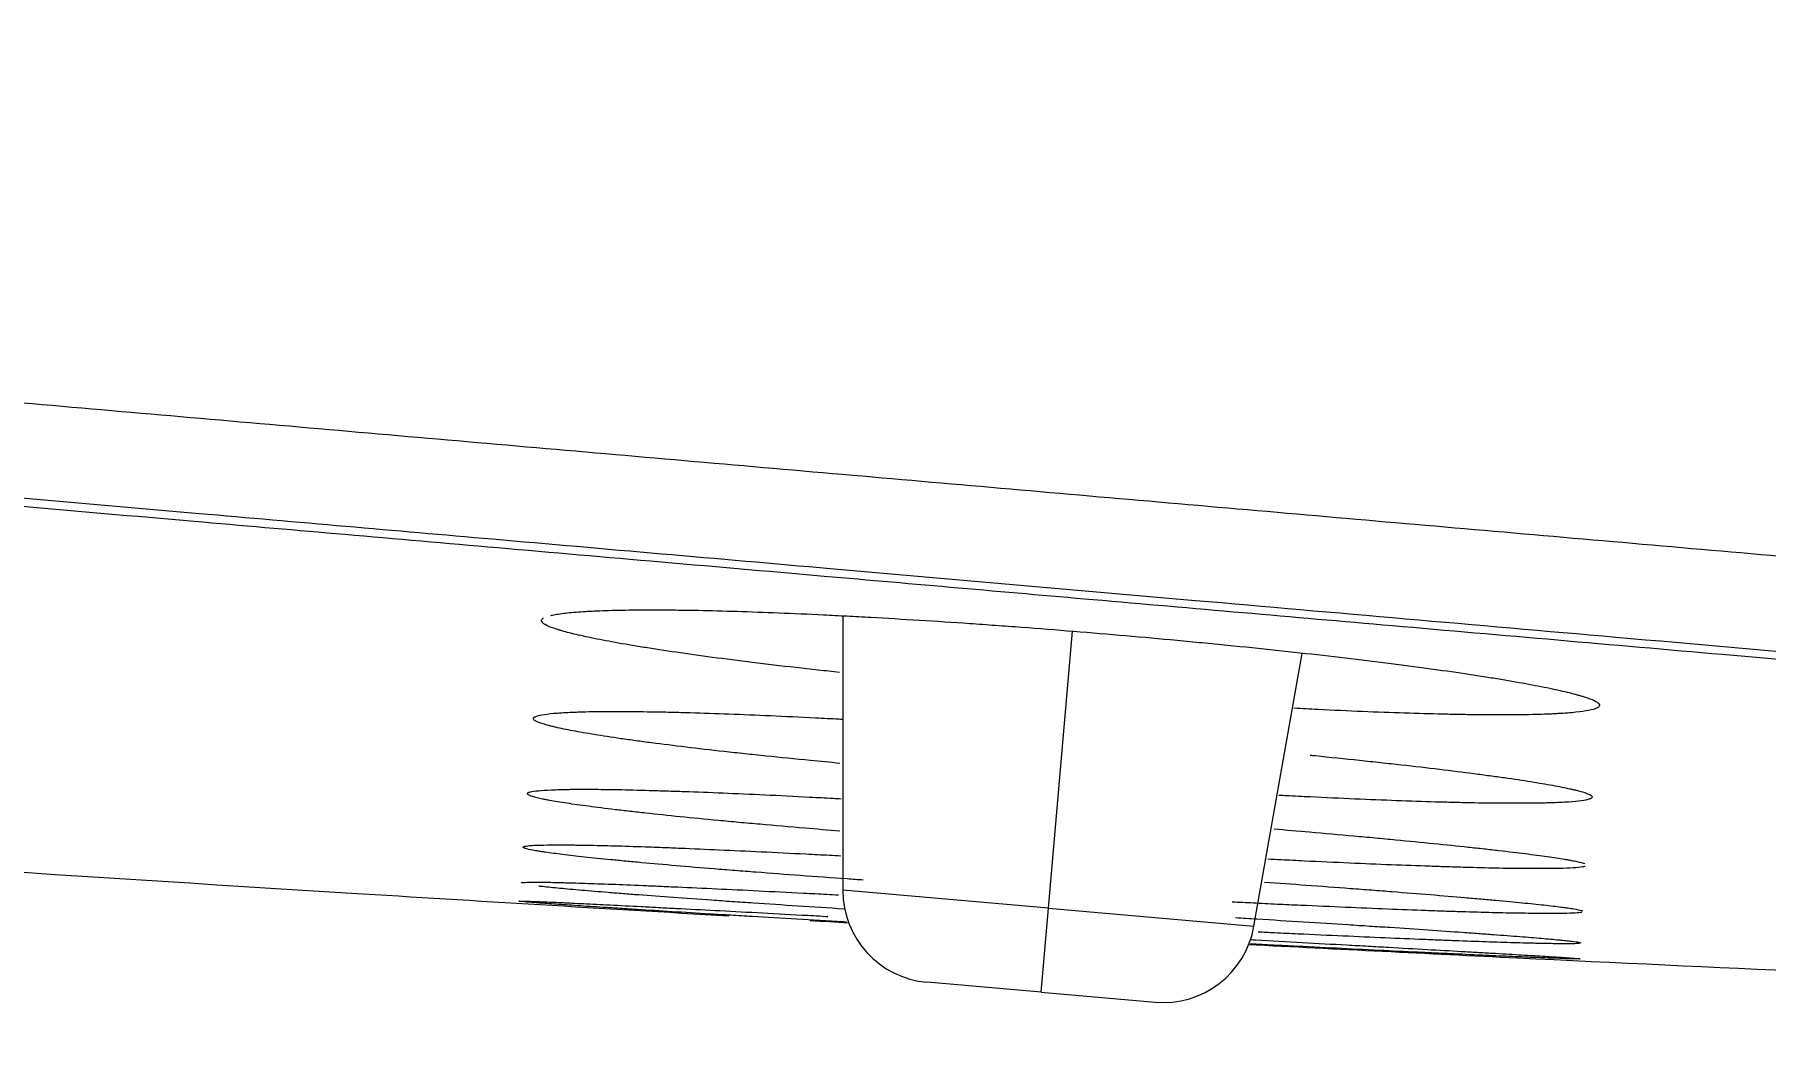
# Model space of a CAD drawing. Header units: millimetres. Extents: x 2433 to 4809, y -10272 to -6912.
# Drawn here: x 3989.28 to 4008.04, y -8023 to -8012.04 of the extents above; entities that cross this region are included whole.
import ezdxf

# ---------------------------------------------------------------- set-up
doc = ezdxf.new("R2010")
doc.units = ezdxf.units.MM
doc.layers.add('DIM', color=3, linetype='Continuous', lineweight=13)
doc.styles.add('ARIAL', font='arial.ttf')
doc.dimstyles.get("Standard").update_dxf_attribs({"dimtxt": 15, "dimasz": 15, "dimexe": 0.18, "dimexo": 0.0625, "dimgap": 4, "dimtad": 0, "dimtih": 1, "dimtoh": 1, "dimdec": 1, "dimdsep": 46, "dimtxsty": 'ARIAL', "dimcen": 0, "dimclrd": 3, "dimclre": 3, "dimclrt": 3, "dimadec": 0, "dimazin": 0, "dimtfac": 1, "dimtdec": 1, "dimtofl": 0, "dimtmove": 0, "dimatfit": 3, "dimfxl": 1, "dimtolj": 1, "dimtzin": 0, "dimarcsym": 0})

# ---------------------------------------------------------------- blocks, each defined once
blk = doc.blocks.new('*D50')
at = {"layer": 'Defpoints', "color": 0, "transparency": 16777216}
for p in [(3876.167, -8006.18), (4065.408, -8022.77), (4059.068, -8095.094)]:
    blk.add_point(p, dxfattribs=at)
at = {"layer": 'DIM', "color": 3, "lineweight": -2, "transparency": 16777216}
for p, q in [((3876.162, -8006.242), (3869.811, -8078.683)), ((4065.403, -8022.832), (4059.052, -8095.273)), ((3887.758, -8080.076), (3940.44, -8084.694)), ((4041.136, -8093.522), (3988.454, -8088.903))]:
    blk.add_line(p, q, dxfattribs=at)
at = {"layer": 'DIM', "color": 3, "transparency": 16777216}
for points in [[(3888.02, -8077.087), (3887.496, -8083.064), (3869.827, -8078.504)], [(4041.398, -8090.533), (4040.874, -8096.511), (4059.068, -8095.094)]]:
    blk.add_solid(points, dxfattribs=at)
at = {"layer": 'DIM', "color": 3, "transparency": 16777216, "insert": (3964.447, -8086.799), "char_height": 18, "attachment_point": 5, "style": 'ARIAL'}
blk.add_mtext('\\A1;190', dxfattribs=at)

msp = doc.modelspace()

# ---------------------------------------------------------------- linework, layer by layer
at = {"linetype": 'Continuous', "lineweight": 18, "extrusion": (-1, -2.22045e-16, 0)}
for p, q in [((3998.041, -8018.343), (3998.041, -8021.318)), ((4002.497, -8021.708), (4003.018, -8018.75)), ((4000.19, -8022.422), (3998.954, -8022.314)), ((4000.19, -8022.422), (4001.425, -8022.53))]:
    msp.add_line(p, q, dxfattribs=at)
at = {"linetype": 'Continuous', "lineweight": 13, "extrusion": (-1, -2.22045e-16, 0)}
for p, q in [((4000.269, -8021.513), (4000.532, -8018.508)), ((4000.269, -8021.513), (3998.041, -8021.318)), ((4000.19, -8022.422), (4000.269, -8021.513)), ((4000.269, -8021.513), (4002.497, -8021.708))]:
    msp.add_line(p, q, dxfattribs=at)
at = {"linetype": 'Continuous', "lineweight": 18}
for centre, start, end in [((3999.041, -8021.318), 180, 265), ((4001.512, -8021.534), 265, 350)]:
    msp.add_arc(centre, 1, start, end, dxfattribs=at)
at = {"linetype": 'Continuous', "lineweight": 13}
for points, knots in [([(3970.619, -8014.413), (3970.738, -8014.424), (3970.979, -8014.445), (3971.342, -8014.477), (3971.711, -8014.509), (3972.086, -8014.542), (3972.466, -8014.575), (3972.853, -8014.609), (3973.244, -8014.643), (3973.642, -8014.678), (3974.045, -8014.713), (3974.453, -8014.749), (3974.867, -8014.785), (3975.287, -8014.822), (3975.713, -8014.859), (3976.144, -8014.896), (3976.581, -8014.935), (3977.023, -8014.973), (3977.471, -8015.012), (3977.925, -8015.052), (3978.384, -8015.092), (3978.849, -8015.133), (3979.32, -8015.174), (3979.796, -8015.215), (3980.278, -8015.258), (3980.765, -8015.3), (3981.258, -8015.343), (3981.757, -8015.387), (3982.262, -8015.431), (3982.772, -8015.475), (3983.287, -8015.52), (3983.808, -8015.566), (3985.3, -8015.696), (3987.761, -8015.911), (3991.188, -8016.21), (3994.614, -8016.509), (3998.039, -8016.808), (4001.463, -8017.107), (4004.887, -8017.406), (4008.309, -8017.704), (4011.394, -8017.974), (4014.065, -8018.207), (4016.244, -8018.398), (4018.191, -8018.568), (4019.906, -8018.717), (4021.388, -8018.847), (4022.638, -8018.956), (4023.656, -8019.045), (4024.442, -8019.113), (4024.997, -8019.161), (4025.289, -8019.187), (4025.397, -8019.196)], [0, 0, 0, 0, 0.006523, 0.01315, 0.019879, 0.02671, 0.033645, 0.040682, 0.047822, 0.055065, 0.06241, 0.069859, 0.07741, 0.085063, 0.09282, 0.100679, 0.108641, 0.116706, 0.124874, 0.133144, 0.141518, 0.149993, 0.158572, 0.167254, 0.176038, 0.184925, 0.193915, 0.203007, 0.212202, 0.221501, 0.230901, 0.240405, 0.250011, 0.312506, 0.375001, 0.437497, 0.499992, 0.562492, 0.624993, 0.687494, 0.749995, 0.794089, 0.833939, 0.869547, 0.900912, 0.928034, 0.950913, 0.96955, 0.983943, 0.994093, 1, 1, 1, 1]), ([(4025.219, -8020.217), (4025.095, -8020.207), (4024.836, -8020.184), (4024.428, -8020.149), (4023.984, -8020.11), (4023.596, -8020.076), (4023.166, -8020.039), (4022.598, -8019.989), (4022.002, -8019.937), (4021.478, -8019.891), (4021.126, -8019.86), (4020.744, -8019.827), (4020.333, -8019.791), (4019.892, -8019.753), (4019.421, -8019.712), (4018.92, -8019.668), (4018.094, -8019.596), (4016.966, -8019.497), (4015.559, -8019.374), (4014.194, -8019.255), (4012.87, -8019.139), (4010.284, -8018.914), (4006.619, -8018.594), (4002.063, -8018.196), (3998.005, -8017.841), (3994.406, -8017.527), (3991.472, -8017.271), (3989.16, -8017.069), (3987.365, -8016.912), (3985.738, -8016.77), (3984.099, -8016.627), (3982.472, -8016.485), (3981.005, -8016.357), (3979.849, -8016.256), (3978.952, -8016.177), (3978.137, -8016.106), (3977.317, -8016.035), (3976.502, -8015.963), (3975.719, -8015.895), (3975.049, -8015.837), (3974.479, -8015.787), (3974.042, -8015.749), (3973.722, -8015.721), (3973.497, -8015.701), (3973.284, -8015.682), (3973.082, -8015.665), (3972.892, -8015.648), (3972.714, -8015.633), (3972.546, -8015.618), (3972.39, -8015.604), (3972.225, -8015.59), (3972.052, -8015.575), (3971.871, -8015.559), (3971.702, -8015.544), (3971.546, -8015.531), (3971.401, -8015.518), (3971.285, -8015.508), (3971.194, -8015.5), (3971.127, -8015.494), (3971.061, -8015.488), (3970.998, -8015.483), (3970.937, -8015.477), (3970.877, -8015.472), (3970.819, -8015.467), (3970.761, -8015.462), (3970.704, -8015.457), (3970.646, -8015.452), (3970.588, -8015.447), (3970.549, -8015.443), (3970.53, -8015.442)], [0, 0, 0, 0, 0.006794, 0.014268, 0.022422, 0.031253, 0.035619, 0.046038, 0.062505, 0.06841, 0.07486, 0.081856, 0.089397, 0.097483, 0.106114, 0.115288, 0.125006, 0.151534, 0.177298, 0.202298, 0.226534, 0.250005, 0.344343, 0.427677, 0.500008, 0.566907, 0.624995, 0.66083, 0.693609, 0.723327, 0.749989, 0.783397, 0.812488, 0.830346, 0.846717, 0.861597, 0.87499, 0.891652, 0.906241, 0.917903, 0.92832, 0.937493, 0.941797, 0.945897, 0.949788, 0.95347, 0.95694, 0.9602, 0.963253, 0.9661, 0.968746, 0.972286, 0.975596, 0.978674, 0.981527, 0.984165, 0.986605, 0.987887, 0.989119, 0.990308, 0.991457, 0.992574, 0.993662, 0.994729, 0.995782, 0.996827, 0.997873, 0.998928, 1, 1, 1, 1])]:
    msp.add_open_spline(points, degree=3, knots=knots, dxfattribs=at)
at = {"linetype": 'Continuous', "lineweight": 18}
for points, knots in [([(3970.524, -8015.531), (3970.564, -8015.535), (3970.644, -8015.542), (3970.764, -8015.552), (3970.884, -8015.563), (3971.005, -8015.573), (3971.127, -8015.584), (3971.251, -8015.595), (3971.389, -8015.607), (3971.54, -8015.62), (3971.705, -8015.635), (3971.876, -8015.649), (3972.052, -8015.665), (3972.252, -8015.682), (3972.481, -8015.702), (3972.741, -8015.725), (3973.016, -8015.749), (3973.309, -8015.774), (3973.618, -8015.801), (3973.957, -8015.831), (3974.33, -8015.863), (3974.742, -8015.899), (3975.184, -8015.938), (3975.665, -8015.98), (3976.187, -8016.025), (3976.757, -8016.075), (3977.398, -8016.131), (3978.122, -8016.194), (3978.938, -8016.265), (3979.829, -8016.342), (3980.705, -8016.419), (3981.559, -8016.493), (3982.385, -8016.565), (3983.267, -8016.642), (3984.362, -8016.737), (3985.705, -8016.854), (3987.332, -8016.996), (3989.12, -8017.152), (3990.875, -8017.305), (3992.585, -8017.453), (3994.233, -8017.597), (3995.998, -8017.751), (3998.184, -8017.941), (4000.864, -8018.175), (4004.107, -8018.457), (4007.683, -8018.769), (4010.711, -8019.033), (4013.105, -8019.241), (4014.776, -8019.387), (4016.51, -8019.538), (4017.908, -8019.659), (4018.952, -8019.75), (4019.624, -8019.809), (4020.304, -8019.868), (4020.994, -8019.928), (4021.561, -8019.978), (4021.994, -8020.016), (4022.284, -8020.041), (4022.55, -8020.064), (4022.793, -8020.085), (4023.013, -8020.104), (4023.209, -8020.121), (4023.539, -8020.15), (4023.992, -8020.189), (4024.559, -8020.238), (4024.919, -8020.269), (4025.091, -8020.283)], [0, 0, 0, 0, 0.00221, 0.004402, 0.006592, 0.008794, 0.011025, 0.013298, 0.015627, 0.018575, 0.021595, 0.024706, 0.027921, 0.031253, 0.035725, 0.040471, 0.045511, 0.050859, 0.056523, 0.062507, 0.069473, 0.076999, 0.085094, 0.09376, 0.103369, 0.113786, 0.125013, 0.138581, 0.153518, 0.169833, 0.187519, 0.201609, 0.216722, 0.232862, 0.250026, 0.276845, 0.306617, 0.339349, 0.375033, 0.403062, 0.433238, 0.465565, 0.500041, 0.553395, 0.612841, 0.678386, 0.750021, 0.779495, 0.81015, 0.841985, 0.875001, 0.887162, 0.899493, 0.911992, 0.92466, 0.937497, 0.943244, 0.948565, 0.953457, 0.957922, 0.961959, 0.965568, 0.968747, 0.980133, 0.990552, 1, 1, 1, 1]), ([(3998.007, -8018.956), (3997.929, -8018.948), (3997.852, -8018.939), (3997.611, -8018.913), (3997.451, -8018.895), (3997.256, -8018.872), (3997.217, -8018.867), (3997.14, -8018.858), (3997.102, -8018.853), (3996.988, -8018.839), (3996.914, -8018.83), (3996.697, -8018.802), (3996.56, -8018.784), (3996.298, -8018.747), (3996.174, -8018.729), (3995.997, -8018.702), (3995.94, -8018.693), (3995.858, -8018.68), (3995.83, -8018.676), (3995.777, -8018.667), (3995.75, -8018.662), (3995.621, -8018.64), (3995.526, -8018.623), (3995.353, -8018.59), (3995.274, -8018.573), (3995.134, -8018.542), (3995.071, -8018.526), (3995.004, -8018.507), (3994.991, -8018.503), (3994.966, -8018.496), (3994.954, -8018.492), (3994.921, -8018.481), (3994.9, -8018.474), (3994.847, -8018.454), (3994.82, -8018.44), (3994.785, -8018.415), (3994.776, -8018.403), (3994.778, -8018.387), (3994.781, -8018.381), (3994.789, -8018.373), (3994.792, -8018.371), (3994.796, -8018.368), (3994.797, -8018.368), (3994.797, -8018.367)], [0, 0, 0, 0, 0.037978, 0.037978, 0.11965, 0.11965, 0.140069, 0.140069, 0.160487, 0.160487, 0.201323, 0.201323, 0.282996, 0.282996, 0.364668, 0.364668, 0.405505, 0.405505, 0.425923, 0.425923, 0.446341, 0.446341, 0.528014, 0.528014, 0.609686, 0.609686, 0.691359, 0.691359, 0.711777, 0.711777, 0.732195, 0.732195, 0.773032, 0.773032, 0.854704, 0.854704, 0.936377, 0.936377, 0.977213, 0.977213, 0.997631, 0.997631, 1, 1, 1, 1]), ([(3994.879, -8018.338), (3994.884, -8018.337), (3994.891, -8018.336), (3994.935, -8018.326), (3994.982, -8018.319), (3995.093, -8018.306), (3995.157, -8018.301), (3995.248, -8018.295), (3995.267, -8018.294), (3995.306, -8018.292), (3995.365, -8018.289), (3995.429, -8018.286), (3995.562, -8018.282), (3995.658, -8018.28), (3995.866, -8018.277), (3995.977, -8018.277), (3996.156, -8018.278), (3996.217, -8018.279), (3996.313, -8018.28), (3996.345, -8018.281), (3996.41, -8018.282), (3996.444, -8018.282), (3996.611, -8018.286), (3996.75, -8018.289), (3997.041, -8018.298), (3997.191, -8018.304), (3997.504, -8018.316), (3997.665, -8018.323), (3997.874, -8018.333), (3997.916, -8018.335), (3998.001, -8018.34), (3998.128, -8018.346), (3998.257, -8018.353), (3998.517, -8018.368), (3998.87, -8018.388), (3999.233, -8018.412), (3999.51, -8018.431), (3999.603, -8018.438), (3999.79, -8018.451), (3999.884, -8018.458), (4000.166, -8018.479), (4000.355, -8018.494), (4000.544, -8018.509)], [0, 0, 0, 0, 0.011788, 0.011788, 0.082375, 0.082375, 0.152961, 0.152961, 0.170608, 0.170608, 0.188254, 0.223548, 0.223548, 0.294134, 0.294134, 0.364721, 0.364721, 0.400014, 0.400014, 0.417661, 0.417661, 0.435307, 0.435307, 0.505894, 0.505894, 0.576481, 0.576481, 0.647067, 0.647067, 0.664714, 0.664714, 0.68236, 0.717654, 0.717654, 0.78824, 0.858827, 0.858827, 0.89412, 0.89412, 0.929413, 0.929413, 1, 1, 1, 1]), ([(4000.544, -8018.509), (4000.734, -8018.525), (4000.922, -8018.541), (4001.294, -8018.573), (4001.479, -8018.59), (4001.755, -8018.616), (4001.846, -8018.624), (4001.983, -8018.638), (4002.028, -8018.642), (4002.119, -8018.651), (4002.164, -8018.656), (4002.39, -8018.678), (4002.566, -8018.696), (4002.911, -8018.733), (4003.248, -8018.77), (4003.568, -8018.808), (4003.763, -8018.832), (4003.802, -8018.837), (4003.879, -8018.846), (4003.917, -8018.851), (4004.031, -8018.865), (4004.104, -8018.875), (4004.321, -8018.903), (4004.459, -8018.922), (4004.72, -8018.959), (4004.844, -8018.978), (4005.02, -8019.005), (4005.077, -8019.014), (4005.16, -8019.028), (4005.187, -8019.032), (4005.241, -8019.041), (4005.267, -8019.046), (4005.397, -8019.068), (4005.491, -8019.086), (4005.664, -8019.119), (4005.743, -8019.136), (4005.884, -8019.168), (4005.946, -8019.183), (4006.013, -8019.202), (4006.026, -8019.205), (4006.051, -8019.213), (4006.087, -8019.224), (4006.117, -8019.234), (4006.171, -8019.255), (4006.225, -8019.28), (4006.242, -8019.303), (4006.241, -8019.319), (4006.238, -8019.324), (4006.23, -8019.332), (4006.227, -8019.334), (4006.22, -8019.339), (4006.215, -8019.341), (4006.191, -8019.353), (4006.161, -8019.361), (4006.086, -8019.376), (4006.039, -8019.382), (4005.928, -8019.394), (4005.864, -8019.399), (4005.773, -8019.404), (4005.754, -8019.405), (4005.716, -8019.407), (4005.656, -8019.409), (4005.592, -8019.411), (4005.459, -8019.415), (4005.363, -8019.416), (4005.155, -8019.417), (4005.044, -8019.417), (4004.865, -8019.415), (4004.803, -8019.414), (4004.708, -8019.412), (4004.676, -8019.412), (4004.61, -8019.41), (4004.577, -8019.41), (4004.41, -8019.406), (4004.27, -8019.402), (4003.98, -8019.392), (4003.829, -8019.387), (4003.517, -8019.374), (4003.355, -8019.366), (4003.146, -8019.356), (4003.103, -8019.354), (4003.019, -8019.35), (4002.975, -8019.347), (4002.931, -8019.345), (4002.929, -8019.345)], [0, 0, 0, 0, 0.036352, 0.036352, 0.072703, 0.072703, 0.090879, 0.090879, 0.099967, 0.099967, 0.109055, 0.109055, 0.145407, 0.145407, 0.181759, 0.21811, 0.21811, 0.227198, 0.227198, 0.236286, 0.236286, 0.254462, 0.254462, 0.290814, 0.290814, 0.327166, 0.327166, 0.345342, 0.345342, 0.354429, 0.354429, 0.363517, 0.363517, 0.399869, 0.399869, 0.436221, 0.436221, 0.472573, 0.472573, 0.481661, 0.481661, 0.490748, 0.508924, 0.508924, 0.545276, 0.581628, 0.581628, 0.599804, 0.599804, 0.608892, 0.608892, 0.61798, 0.61798, 0.654331, 0.654331, 0.690683, 0.690683, 0.727035, 0.727035, 0.736123, 0.736123, 0.745211, 0.763387, 0.763387, 0.799738, 0.799738, 0.83609, 0.83609, 0.854266, 0.854266, 0.863354, 0.863354, 0.872442, 0.872442, 0.908793, 0.908793, 0.945145, 0.945145, 0.981497, 0.981497, 0.990585, 0.990585, 0.999673, 1, 1, 1, 1]), ([(3998.009, -8019.942), (3997.902, -8019.931), (3997.796, -8019.921), (3997.527, -8019.895), (3997.366, -8019.879), (3997.171, -8019.858), (3997.132, -8019.854), (3997.055, -8019.846), (3997.017, -8019.842), (3996.903, -8019.83), (3996.829, -8019.822), (3996.612, -8019.798), (3996.474, -8019.782), (3996.212, -8019.75), (3996.088, -8019.735), (3995.911, -8019.712), (3995.854, -8019.704), (3995.771, -8019.693), (3995.744, -8019.689), (3995.69, -8019.681), (3995.664, -8019.678), (3995.534, -8019.659), (3995.439, -8019.644), (3995.266, -8019.616), (3995.187, -8019.602), (3995.046, -8019.576), (3994.984, -8019.563), (3994.916, -8019.547), (3994.903, -8019.544), (3994.878, -8019.538), (3994.866, -8019.535), (3994.833, -8019.526), (3994.812, -8019.52), (3994.758, -8019.503), (3994.732, -8019.493), (3994.696, -8019.473), (3994.688, -8019.463), (3994.689, -8019.45), (3994.692, -8019.446), (3994.7, -8019.44), (3994.704, -8019.438), (3994.711, -8019.434), (3994.716, -8019.432), (3994.741, -8019.423), (3994.77, -8019.417), (3994.846, -8019.405), (3994.893, -8019.4), (3995.004, -8019.392), (3995.068, -8019.388), (3995.16, -8019.385), (3995.179, -8019.384), (3995.217, -8019.383), (3995.277, -8019.381), (3995.34, -8019.38), (3995.474, -8019.378), (3995.57, -8019.378), (3995.778, -8019.379), (3995.889, -8019.381), (3996.068, -8019.384), (3996.13, -8019.385), (3996.225, -8019.387), (3996.257, -8019.388), (3996.323, -8019.39), (3996.356, -8019.391), (3996.523, -8019.396), (3996.663, -8019.4), (3996.953, -8019.411), (3997.104, -8019.417), (3997.417, -8019.431), (3997.578, -8019.439), (3997.787, -8019.45), (3997.829, -8019.452), (3997.914, -8019.456), (3997.969, -8019.459), (3998.023, -8019.462), (3998.035, -8019.463)], [0, 0, 0, 0, 0.027385, 0.027385, 0.070477, 0.070477, 0.081251, 0.081251, 0.092024, 0.092024, 0.11357, 0.11357, 0.156662, 0.156662, 0.199754, 0.199754, 0.221301, 0.221301, 0.232074, 0.232074, 0.242847, 0.242847, 0.285939, 0.285939, 0.329031, 0.329031, 0.372124, 0.372124, 0.382897, 0.382897, 0.39367, 0.39367, 0.415216, 0.415216, 0.458308, 0.458308, 0.501401, 0.501401, 0.522947, 0.522947, 0.53372, 0.53372, 0.544493, 0.544493, 0.587585, 0.587585, 0.630677, 0.630677, 0.67377, 0.67377, 0.684543, 0.684543, 0.695316, 0.716862, 0.716862, 0.759954, 0.759954, 0.803047, 0.803047, 0.824593, 0.824593, 0.835366, 0.835366, 0.846139, 0.846139, 0.889231, 0.889231, 0.932324, 0.932324, 0.975416, 0.975416, 0.986189, 0.986189, 0.996962, 1, 1, 1, 1]), ([(4003.106, -8019.853), (4003.123, -8019.855), (4003.141, -8019.856), (4003.323, -8019.875), (4003.483, -8019.891), (4003.678, -8019.912), (4003.717, -8019.916), (4003.794, -8019.924), (4003.832, -8019.928), (4003.946, -8019.941), (4004.02, -8019.949), (4004.237, -8019.973), (4004.374, -8019.989), (4004.637, -8020.021), (4004.761, -8020.036), (4004.937, -8020.059), (4004.994, -8020.067), (4005.077, -8020.078), (4005.105, -8020.082), (4005.158, -8020.089), (4005.185, -8020.093), (4005.314, -8020.111), (4005.409, -8020.126), (4005.583, -8020.153), (4005.661, -8020.167), (4005.803, -8020.192), (4005.865, -8020.205), (4005.933, -8020.22), (4005.946, -8020.223), (4005.971, -8020.228), (4006.006, -8020.237), (4006.037, -8020.245), (4006.091, -8020.262), (4006.118, -8020.272), (4006.154, -8020.29), (4006.162, -8020.299), (4006.161, -8020.311), (4006.158, -8020.315), (4006.151, -8020.321), (4006.147, -8020.323), (4006.14, -8020.326), (4006.135, -8020.328), (4006.111, -8020.337), (4006.081, -8020.342), (4006.005, -8020.353), (4005.959, -8020.357), (4005.848, -8020.365), (4005.784, -8020.368), (4005.692, -8020.371), (4005.673, -8020.371), (4005.635, -8020.372), (4005.575, -8020.373), (4005.511, -8020.374), (4005.378, -8020.375), (4005.282, -8020.375), (4005.074, -8020.374), (4004.962, -8020.372), (4004.783, -8020.369), (4004.722, -8020.367), (4004.626, -8020.365), (4004.594, -8020.364), (4004.528, -8020.362), (4004.495, -8020.362), (4004.328, -8020.357), (4004.188, -8020.352), (4003.897, -8020.341), (4003.747, -8020.335), (4003.434, -8020.322), (4003.272, -8020.314), (4003.063, -8020.304), (4003.021, -8020.302), (4002.936, -8020.298), (4002.866, -8020.294), (4002.795, -8020.29), (4002.767, -8020.289)], [0, 0, 0, 0, 0.004633, 0.004633, 0.048552, 0.048552, 0.059531, 0.059531, 0.070511, 0.070511, 0.09247, 0.09247, 0.136389, 0.136389, 0.180307, 0.180307, 0.202266, 0.202266, 0.213246, 0.213246, 0.224225, 0.224225, 0.268144, 0.268144, 0.312062, 0.312062, 0.355981, 0.355981, 0.36696, 0.36696, 0.37794, 0.399899, 0.399899, 0.443817, 0.443817, 0.487736, 0.487736, 0.509695, 0.509695, 0.520675, 0.520675, 0.531654, 0.531654, 0.575573, 0.575573, 0.619491, 0.619491, 0.663409, 0.663409, 0.674389, 0.674389, 0.685369, 0.707328, 0.707328, 0.751246, 0.751246, 0.795165, 0.795165, 0.817124, 0.817124, 0.828103, 0.828103, 0.839083, 0.839083, 0.883001, 0.883001, 0.92692, 0.92692, 0.970838, 0.970838, 0.981818, 0.981818, 0.992797, 1, 1, 1, 1]), ([(3998.011, -8020.676), (3997.881, -8020.666), (3997.754, -8020.655), (3997.464, -8020.631), (3997.303, -8020.617), (3997.108, -8020.599), (3997.069, -8020.596), (3996.992, -8020.589), (3996.954, -8020.586), (3996.84, -8020.575), (3996.766, -8020.568), (3996.549, -8020.548), (3996.411, -8020.534), (3996.148, -8020.508), (3996.024, -8020.495), (3995.848, -8020.475), (3995.79, -8020.469), (3995.707, -8020.459), (3995.68, -8020.456), (3995.626, -8020.45), (3995.6, -8020.447), (3995.47, -8020.431), (3995.375, -8020.419), (3995.201, -8020.396), (3995.122, -8020.385), (3994.981, -8020.363), (3994.919, -8020.353), (3994.851, -8020.341), (3994.838, -8020.338), (3994.813, -8020.333), (3994.801, -8020.331), (3994.767, -8020.324), (3994.747, -8020.319), (3994.693, -8020.306), (3994.666, -8020.298), (3994.631, -8020.282), (3994.622, -8020.275), (3994.624, -8020.266), (3994.627, -8020.262), (3994.635, -8020.258), (3994.638, -8020.257), (3994.646, -8020.254), (3994.65, -8020.253), (3994.675, -8020.246), (3994.705, -8020.242), (3994.781, -8020.234), (3994.828, -8020.231), (3994.939, -8020.226), (3995.003, -8020.225), (3995.095, -8020.223), (3995.114, -8020.223), (3995.152, -8020.223), (3995.212, -8020.223), (3995.276, -8020.223), (3995.409, -8020.223), (3995.505, -8020.224), (3995.713, -8020.228), (3995.825, -8020.231), (3996.004, -8020.236), (3996.066, -8020.238), (3996.161, -8020.241), (3996.194, -8020.242), (3996.259, -8020.244), (3996.292, -8020.245), (3996.46, -8020.251), (3996.599, -8020.256), (3996.89, -8020.269), (3997.041, -8020.275), (3997.353, -8020.29), (3997.515, -8020.298), (3997.724, -8020.309), (3997.767, -8020.311), (3997.851, -8020.316), (3997.922, -8020.32), (3997.994, -8020.324), (3998.023, -8020.325)], [0, 0, 0, 0, 0.032502, 0.032502, 0.075183, 0.075183, 0.085853, 0.085853, 0.096524, 0.096524, 0.117864, 0.117864, 0.160545, 0.160545, 0.203227, 0.203227, 0.224567, 0.224567, 0.235238, 0.235238, 0.245908, 0.245908, 0.288589, 0.288589, 0.33127, 0.33127, 0.373952, 0.373952, 0.384622, 0.384622, 0.395292, 0.395292, 0.416633, 0.416633, 0.459314, 0.459314, 0.501995, 0.501995, 0.523336, 0.523336, 0.534006, 0.534006, 0.544677, 0.544677, 0.587358, 0.587358, 0.630039, 0.630039, 0.67272, 0.67272, 0.683391, 0.683391, 0.694061, 0.715402, 0.715402, 0.758083, 0.758083, 0.800764, 0.800764, 0.822105, 0.822105, 0.832775, 0.832775, 0.843445, 0.843445, 0.886126, 0.886126, 0.928808, 0.928808, 0.971489, 0.971489, 0.982159, 0.982159, 0.99283, 1, 1, 1, 1]), ([(3982.119, -8020.617), (3982.539, -8020.651), (3986.07, -8020.926), (3990.966, -8021.244), (3995.443, -8021.514), (3996.806, -8021.594)], [0, 0, 0, 0, 0.085903, 0.721754, 1, 1, 1, 1]), ([(3998.264, -8021.207), (3998.205, -8021.203), (3998.147, -8021.199), (3997.917, -8021.183), (3997.749, -8021.171), (3997.42, -8021.146), (3997.259, -8021.134), (3997.063, -8021.119), (3997.025, -8021.116), (3996.947, -8021.11), (3996.909, -8021.107), (3996.795, -8021.098), (3996.721, -8021.092), (3996.504, -8021.075), (3996.366, -8021.063), (3996.103, -8021.04), (3995.979, -8021.029), (3995.802, -8021.013), (3995.745, -8021.008), (3995.662, -8021), (3995.635, -8020.997), (3995.581, -8020.992), (3995.555, -8020.989), (3995.425, -8020.977), (3995.33, -8020.967), (3995.156, -8020.948), (3995.077, -8020.939), (3994.936, -8020.921), (3994.873, -8020.913), (3994.806, -8020.903), (3994.793, -8020.902), (3994.768, -8020.898), (3994.756, -8020.896), (3994.722, -8020.89), (3994.702, -8020.887), (3994.648, -8020.877), (3994.621, -8020.871), (3994.586, -8020.859), (3994.577, -8020.854), (3994.579, -8020.847), (3994.582, -8020.845), (3994.59, -8020.842), (3994.593, -8020.841), (3994.601, -8020.84), (3994.605, -8020.839), (3994.631, -8020.835), (3994.66, -8020.832), (3994.737, -8020.828), (3994.784, -8020.827), (3994.895, -8020.825), (3994.96, -8020.825), (3995.051, -8020.825), (3995.07, -8020.826), (3995.109, -8020.826), (3995.169, -8020.827), (3995.232, -8020.828), (3995.366, -8020.83), (3995.463, -8020.832), (3995.671, -8020.838), (3995.783, -8020.842), (3995.962, -8020.848), (3996.024, -8020.85), (3996.119, -8020.854), (3996.152, -8020.855), (3996.218, -8020.858), (3996.251, -8020.859), (3996.418, -8020.866), (3996.558, -8020.872), (3996.849, -8020.885), (3997, -8020.892), (3997.313, -8020.907), (3997.475, -8020.915), (3997.684, -8020.925), (3997.727, -8020.928), (3997.811, -8020.932), (3997.895, -8020.936), (3997.979, -8020.941), (3998.021, -8020.943)], [0, 0, 0, 0, 0.013832, 0.013832, 0.055369, 0.055369, 0.096905, 0.096905, 0.10729, 0.10729, 0.117674, 0.117674, 0.138442, 0.138442, 0.179979, 0.179979, 0.221516, 0.221516, 0.242285, 0.242285, 0.252669, 0.252669, 0.263053, 0.263053, 0.30459, 0.30459, 0.346127, 0.346127, 0.387664, 0.387664, 0.398048, 0.398048, 0.408432, 0.408432, 0.4292, 0.4292, 0.470737, 0.470737, 0.512274, 0.512274, 0.533043, 0.533043, 0.543427, 0.543427, 0.553811, 0.553811, 0.595348, 0.595348, 0.636885, 0.636885, 0.678422, 0.678422, 0.688806, 0.688806, 0.69919, 0.719958, 0.719958, 0.761495, 0.761495, 0.803032, 0.803032, 0.823801, 0.823801, 0.834185, 0.834185, 0.844569, 0.844569, 0.886106, 0.886106, 0.927643, 0.927643, 0.96918, 0.96918, 0.979564, 0.979564, 0.989948, 1, 1, 1, 1]), ([(4002.714, -8020.652), (4002.844, -8020.663), (4002.972, -8020.674), (4003.262, -8020.699), (4003.422, -8020.713), (4003.618, -8020.731), (4003.656, -8020.735), (4003.734, -8020.742), (4003.772, -8020.745), (4003.885, -8020.756), (4003.96, -8020.763), (4004.176, -8020.783), (4004.314, -8020.797), (4004.577, -8020.823), (4004.701, -8020.836), (4004.878, -8020.855), (4004.935, -8020.861), (4005.018, -8020.87), (4005.045, -8020.873), (4005.099, -8020.88), (4005.126, -8020.883), (4005.255, -8020.898), (4005.35, -8020.909), (4005.524, -8020.931), (4005.603, -8020.942), (4005.744, -8020.962), (4005.807, -8020.971), (4005.875, -8020.983), (4005.888, -8020.985), (4005.913, -8020.989), (4005.948, -8020.996), (4005.979, -8021.002), (4006.033, -8021.014), (4006.06, -8021.022), (4006.08, -8021.029), (4006.081, -8021.03), (4006.082, -8021.03)], [0, 0, 0, 0, 0.070421, 0.070421, 0.162655, 0.162655, 0.185713, 0.185713, 0.208772, 0.208772, 0.254889, 0.254889, 0.347123, 0.347123, 0.439357, 0.439357, 0.485474, 0.485474, 0.508532, 0.508532, 0.531591, 0.531591, 0.623825, 0.623825, 0.716059, 0.716059, 0.808293, 0.808293, 0.831351, 0.831351, 0.85441, 0.900527, 0.900527, 0.992761, 0.992761, 1, 1, 1, 1]), ([(4006.087, -8021.058), (4006.087, -8021.058), (4006.087, -8021.058), (4006.083, -8021.06), (4006.078, -8021.061), (4006.053, -8021.066), (4006.024, -8021.07), (4005.948, -8021.076), (4005.902, -8021.078), (4005.791, -8021.082), (4005.726, -8021.083), (4005.635, -8021.083), (4005.616, -8021.083), (4005.577, -8021.083), (4005.518, -8021.083), (4005.454, -8021.083), (4005.321, -8021.082), (4005.128, -8021.079), (4004.905, -8021.073), (4004.725, -8021.068), (4004.663, -8021.066), (4004.568, -8021.063), (4004.535, -8021.062), (4004.47, -8021.06), (4004.437, -8021.059), (4004.269, -8021.053), (4004.129, -8021.048), (4003.838, -8021.037), (4003.687, -8021.03), (4003.374, -8021.016), (4003.212, -8021.009), (4003.003, -8020.999), (4002.961, -8020.997), (4002.876, -8020.992), (4002.786, -8020.988), (4002.695, -8020.983), (4002.647, -8020.981)], [0, 0, 0, 0, 0.001086, 0.001086, 0.023728, 0.023728, 0.114295, 0.114295, 0.204863, 0.204863, 0.29543, 0.29543, 0.318072, 0.318072, 0.340714, 0.385998, 0.385998, 0.476565, 0.567133, 0.567133, 0.612416, 0.612416, 0.635058, 0.635058, 0.6577, 0.6577, 0.748268, 0.748268, 0.838835, 0.838835, 0.929403, 0.929403, 0.952044, 0.952044, 0.974686, 1, 1, 1, 1]), ([(3994.555, -8021.236), (3994.556, -8021.236), (3994.556, -8021.236), (3994.56, -8021.235), (3994.563, -8021.234), (3994.571, -8021.234), (3994.575, -8021.233), (3994.601, -8021.231), (3994.63, -8021.23), (3994.707, -8021.229), (3994.754, -8021.23), (3994.865, -8021.231), (3994.93, -8021.232), (3995.022, -8021.235), (3995.041, -8021.235), (3995.079, -8021.236), (3995.139, -8021.238), (3995.203, -8021.24), (3995.337, -8021.244), (3995.433, -8021.248), (3995.642, -8021.255), (3995.754, -8021.26), (3995.933, -8021.267), (3995.995, -8021.27), (3996.091, -8021.274), (3996.123, -8021.276), (3996.189, -8021.279), (3996.222, -8021.28), (3996.39, -8021.288), (3996.53, -8021.294), (3996.821, -8021.308), (3996.972, -8021.315), (3997.285, -8021.331), (3997.447, -8021.339), (3997.657, -8021.35), (3997.699, -8021.352), (3997.784, -8021.356), (3997.868, -8021.361), (3997.952, -8021.365), (3997.994, -8021.367)], [0, 0, 0, 0, 0.004252, 0.004252, 0.026392, 0.026392, 0.048531, 0.048531, 0.137089, 0.137089, 0.225648, 0.225648, 0.314206, 0.314206, 0.336345, 0.336345, 0.358485, 0.402764, 0.402764, 0.491322, 0.491322, 0.57988, 0.57988, 0.624159, 0.624159, 0.646299, 0.646299, 0.668438, 0.668438, 0.756997, 0.756997, 0.845555, 0.845555, 0.934113, 0.934113, 0.956252, 0.956252, 0.978392, 1, 1, 1, 1]), ([(3998.055, -8021.521), (3997.884, -8021.51), (3997.718, -8021.5), (3997.39, -8021.478), (3997.23, -8021.468), (3997.034, -8021.454), (3996.995, -8021.452), (3996.918, -8021.447), (3996.88, -8021.444), (3996.766, -8021.436), (3996.692, -8021.431), (3996.475, -8021.416), (3996.337, -8021.406), (3996.074, -8021.387), (3995.949, -8021.377), (3995.773, -8021.364), (3995.716, -8021.36), (3995.632, -8021.353), (3995.605, -8021.351), (3995.551, -8021.347), (3995.525, -8021.344), (3995.395, -8021.334), (3995.3, -8021.326), (3995.126, -8021.311), (3995.047, -8021.304), (3994.906, -8021.29), (3994.843, -8021.284), (3994.776, -8021.276), (3994.763, -8021.275), (3994.749, -8021.274), (3994.748, -8021.273), (3994.747, -8021.273)], [0, 0, 0, 0, 0.106747, 0.106747, 0.214791, 0.214791, 0.241802, 0.241802, 0.268813, 0.268813, 0.322835, 0.322835, 0.430879, 0.430879, 0.538923, 0.538923, 0.592945, 0.592945, 0.619956, 0.619956, 0.646967, 0.646967, 0.755011, 0.755011, 0.863054, 0.863054, 0.971098, 0.971098, 0.998109, 0.998109, 1, 1, 1, 1]), ([(4002.61, -8021.229), (4002.763, -8021.24), (4002.913, -8021.25), (4003.225, -8021.273), (4003.385, -8021.285), (4003.581, -8021.3), (4003.62, -8021.303), (4003.697, -8021.308), (4003.735, -8021.311), (4003.849, -8021.32), (4003.923, -8021.326), (4004.14, -8021.343), (4004.278, -8021.354), (4004.541, -8021.375), (4004.665, -8021.386), (4004.842, -8021.401), (4004.899, -8021.406), (4004.982, -8021.413), (4005.01, -8021.416), (4005.064, -8021.42), (4005.09, -8021.423), (4005.22, -8021.435), (4005.315, -8021.444), (4005.489, -8021.461), (4005.568, -8021.469), (4005.709, -8021.485), (4005.771, -8021.492), (4005.839, -8021.501), (4005.852, -8021.503), (4005.877, -8021.506), (4005.913, -8021.511), (4005.943, -8021.516), (4005.998, -8021.525), (4006.025, -8021.531), (4006.049, -8021.537), (4006.054, -8021.539), (4006.058, -8021.54)], [0, 0, 0, 0, 0.079429, 0.079429, 0.168424, 0.168424, 0.190673, 0.190673, 0.212922, 0.212922, 0.25742, 0.25742, 0.346416, 0.346416, 0.435411, 0.435411, 0.479909, 0.479909, 0.502158, 0.502158, 0.524407, 0.524407, 0.613402, 0.613402, 0.702398, 0.702398, 0.791394, 0.791394, 0.813643, 0.813643, 0.835892, 0.880389, 0.880389, 0.969385, 0.969385, 1, 1, 1, 1]), ([(3998.08, -8021.662), (3998.069, -8021.662), (3998.059, -8021.661), (3997.875, -8021.651), (3997.707, -8021.641), (3997.377, -8021.622), (3997.217, -8021.612), (3997.021, -8021.6), (3996.982, -8021.598), (3996.905, -8021.593), (3996.867, -8021.591), (3996.753, -8021.584), (3996.679, -8021.58), (3996.461, -8021.567), (3996.323, -8021.558), (3996.06, -8021.542), (3995.936, -8021.534), (3995.759, -8021.523), (3995.702, -8021.52), (3995.619, -8021.514), (3995.591, -8021.512), (3995.537, -8021.509), (3995.511, -8021.507), (3995.381, -8021.499), (3995.286, -8021.493), (3995.112, -8021.481), (3995.033, -8021.476), (3994.891, -8021.466), (3994.829, -8021.461), (3994.761, -8021.456), (3994.748, -8021.455), (3994.723, -8021.453), (3994.711, -8021.452), (3994.677, -8021.45), (3994.657, -8021.448), (3994.602, -8021.444), (3994.576, -8021.441), (3994.54, -8021.437), (3994.532, -8021.436), (3994.533, -8021.435), (3994.536, -8021.434), (3994.544, -8021.434), (3994.548, -8021.434), (3994.555, -8021.434), (3994.56, -8021.434), (3994.585, -8021.434), (3994.615, -8021.435), (3994.691, -8021.438), (3994.738, -8021.44), (3994.85, -8021.444), (3994.914, -8021.447), (3995.006, -8021.451), (3995.025, -8021.452), (3995.064, -8021.454), (3995.123, -8021.457), (3995.187, -8021.46), (3995.321, -8021.467), (3995.417, -8021.471), (3995.626, -8021.482), (3995.738, -8021.487), (3995.917, -8021.497), (3995.979, -8021.5), (3996.075, -8021.505), (3996.107, -8021.507), (3996.173, -8021.51), (3996.206, -8021.512), (3996.374, -8021.521), (3996.514, -8021.528), (3996.805, -8021.543), (3996.956, -8021.551), (3997.269, -8021.568), (3997.431, -8021.577), (3997.641, -8021.588), (3997.683, -8021.59), (3997.768, -8021.595), (3997.819, -8021.598), (3997.87, -8021.601), (3997.879, -8021.601)], [0, 0, 0, 0, 0.002626, 0.002626, 0.044977, 0.044977, 0.087328, 0.087328, 0.097916, 0.097916, 0.108504, 0.108504, 0.12968, 0.12968, 0.172031, 0.172031, 0.214382, 0.214382, 0.235558, 0.235558, 0.246146, 0.246146, 0.256734, 0.256734, 0.299085, 0.299085, 0.341437, 0.341437, 0.383788, 0.383788, 0.394376, 0.394376, 0.404964, 0.404964, 0.426139, 0.426139, 0.468491, 0.468491, 0.510842, 0.510842, 0.532018, 0.532018, 0.542605, 0.542605, 0.553193, 0.553193, 0.595545, 0.595545, 0.637896, 0.637896, 0.680247, 0.680247, 0.690835, 0.690835, 0.701423, 0.722599, 0.722599, 0.76495, 0.76495, 0.807301, 0.807301, 0.828477, 0.828477, 0.839065, 0.839065, 0.849653, 0.849653, 0.892004, 0.892004, 0.934355, 0.934355, 0.976707, 0.976707, 0.987295, 0.987295, 0.997882, 1, 1, 1, 1]), ([(4006.05, -8021.557), (4006.05, -8021.557), (4006.05, -8021.557), (4006.046, -8021.558), (4006.042, -8021.558), (4006.017, -8021.562), (4005.987, -8021.564), (4005.911, -8021.568), (4005.864, -8021.569), (4005.753, -8021.57), (4005.688, -8021.57), (4005.596, -8021.57), (4005.577, -8021.569), (4005.539, -8021.569), (4005.479, -8021.568), (4005.415, -8021.567), (4005.281, -8021.565), (4005.185, -8021.563), (4004.976, -8021.558), (4004.864, -8021.555), (4004.685, -8021.549), (4004.623, -8021.547), (4004.527, -8021.544), (4004.494, -8021.543), (4004.429, -8021.54), (4004.396, -8021.539), (4004.228, -8021.533), (4004.088, -8021.528), (4003.797, -8021.516), (4003.645, -8021.51), (4003.332, -8021.496), (4003.17, -8021.489), (4002.96, -8021.479), (4002.918, -8021.478), (4002.833, -8021.474), (4002.706, -8021.468), (4002.577, -8021.461), (4002.413, -8021.453), (4002.336, -8021.449), (4002.259, -8021.446)], [0, 0, 0, 0, 0.000898, 0.000898, 0.022264, 0.022264, 0.107726, 0.107726, 0.193189, 0.193189, 0.278652, 0.278652, 0.300017, 0.300017, 0.321383, 0.364115, 0.364115, 0.449577, 0.449577, 0.53504, 0.53504, 0.577771, 0.577771, 0.599137, 0.599137, 0.620503, 0.620503, 0.705965, 0.705965, 0.791428, 0.791428, 0.876891, 0.876891, 0.898257, 0.898257, 0.919622, 0.962354, 0.962354, 1, 1, 1, 1]), ([(4002.298, -8021.613), (4002.376, -8021.618), (4002.452, -8021.623), (4002.701, -8021.638), (4002.869, -8021.649), (4003.199, -8021.669), (4003.359, -8021.68), (4003.555, -8021.692), (4003.594, -8021.695), (4003.671, -8021.7), (4003.709, -8021.702), (4003.823, -8021.71), (4003.897, -8021.714), (4004.114, -8021.729), (4004.252, -8021.738), (4004.515, -8021.756), (4004.64, -8021.764), (4004.817, -8021.777), (4004.874, -8021.781), (4004.957, -8021.787), (4004.984, -8021.789), (4005.038, -8021.793), (4005.065, -8021.795), (4005.194, -8021.805), (4005.29, -8021.812), (4005.464, -8021.825), (4005.542, -8021.832), (4005.684, -8021.844), (4005.746, -8021.85), (4005.814, -8021.856), (4005.827, -8021.857), (4005.852, -8021.86), (4005.888, -8021.864), (4005.918, -8021.867), (4005.973, -8021.873), (4006, -8021.877), (4006.028, -8021.883), (4006.035, -8021.884), (4006.039, -8021.886)], [0, 0, 0, 0, 0.036567, 0.036567, 0.119768, 0.119768, 0.20297, 0.20297, 0.22377, 0.22377, 0.24457, 0.24457, 0.286171, 0.286171, 0.369372, 0.369372, 0.452574, 0.452574, 0.494175, 0.494175, 0.514975, 0.514975, 0.535775, 0.535775, 0.618977, 0.618977, 0.702178, 0.702178, 0.785379, 0.785379, 0.80618, 0.80618, 0.82698, 0.868581, 0.868581, 0.951782, 0.951782, 1, 1, 1, 1]), ([(4002.43, -8021.904), (4003.404, -8021.954), (4006.506, -8022.109), (4010.81, -8022.303), (4014.141, -8022.435), (4015.341, -8022.48)], [0, 0, 0, 0, 0.226361, 0.721064, 1, 1, 1, 1]), ([(4002.467, -8021.852), (4002.482, -8021.853), (4002.498, -8021.854), (4002.686, -8021.864), (4002.855, -8021.874), (4003.184, -8021.892), (4003.345, -8021.901), (4003.54, -8021.912), (4003.579, -8021.914), (4003.656, -8021.918), (4003.695, -8021.92), (4003.808, -8021.927), (4003.883, -8021.931), (4004.1, -8021.943), (4004.238, -8021.951), (4004.501, -8021.966), (4004.626, -8021.973), (4004.802, -8021.983), (4004.86, -8021.986), (4004.943, -8021.991), (4004.97, -8021.992), (4005.024, -8021.996), (4005.051, -8021.997), (4005.181, -8022.005), (4005.276, -8022.01), (4005.45, -8022.021), (4005.529, -8022.025), (4005.67, -8022.034), (4005.733, -8022.038), (4005.814, -8022.043), (4005.839, -8022.045), (4005.885, -8022.048), (4005.905, -8022.05), (4005.959, -8022.054), (4005.986, -8022.056), (4006.022, -8022.059), (4006.031, -8022.06), (4006.03, -8022.062), (4006.027, -8022.062), (4006.019, -8022.062), (4006.016, -8022.062), (4006.008, -8022.062), (4006.004, -8022.062), (4005.978, -8022.062), (4005.949, -8022.061), (4005.873, -8022.059), (4005.826, -8022.057), (4005.714, -8022.053), (4005.65, -8022.051), (4005.558, -8022.047), (4005.539, -8022.046), (4005.5, -8022.045), (4005.44, -8022.042), (4005.376, -8022.039), (4005.243, -8022.034), (4005.146, -8022.03), (4004.937, -8022.02), (4004.825, -8022.015), (4004.645, -8022.007), (4004.583, -8022.004), (4004.487, -8022), (4004.455, -8021.998), (4004.389, -8021.995), (4004.356, -8021.993), (4004.188, -8021.985), (4004.048, -8021.979), (4003.757, -8021.965), (4003.606, -8021.957), (4003.292, -8021.942), (4003.13, -8021.934), (4002.92, -8021.923), (4002.878, -8021.921), (4002.793, -8021.917), (4002.667, -8021.911), (4002.539, -8021.904), (4002.454, -8021.9)], [0, 0, 0, 0, 0.003717, 0.003717, 0.045244, 0.045244, 0.086771, 0.086771, 0.097153, 0.097153, 0.107535, 0.107535, 0.128299, 0.128299, 0.169826, 0.169826, 0.211354, 0.211354, 0.232117, 0.232117, 0.242499, 0.242499, 0.252881, 0.252881, 0.294408, 0.294408, 0.335936, 0.335936, 0.377463, 0.377463, 0.398227, 0.398227, 0.41899, 0.41899, 0.460518, 0.460518, 0.502045, 0.502045, 0.522809, 0.522809, 0.533191, 0.533191, 0.543573, 0.543573, 0.5851, 0.5851, 0.626627, 0.626627, 0.668155, 0.668155, 0.678537, 0.678537, 0.688918, 0.709682, 0.709682, 0.75121, 0.75121, 0.792737, 0.792737, 0.813501, 0.813501, 0.823882, 0.823882, 0.834264, 0.834264, 0.875792, 0.875792, 0.917319, 0.917319, 0.958846, 0.958846, 0.969228, 0.969228, 0.97961, 1, 1, 1, 1]), ([(4006.025, -8021.894), (4006.025, -8021.894), (4006.025, -8021.894), (4006.021, -8021.894), (4006.016, -8021.895), (4005.991, -8021.896), (4005.962, -8021.897), (4005.885, -8021.898), (4005.838, -8021.898), (4005.727, -8021.896), (4005.662, -8021.895), (4005.57, -8021.893), (4005.551, -8021.893), (4005.513, -8021.892), (4005.453, -8021.89), (4005.389, -8021.889), (4005.255, -8021.885), (4005.158, -8021.882), (4004.95, -8021.875), (4004.838, -8021.871), (4004.658, -8021.864), (4004.596, -8021.862), (4004.5, -8021.858), (4004.467, -8021.857), (4004.402, -8021.854), (4004.369, -8021.853), (4004.201, -8021.846), (4004.061, -8021.84), (4003.769, -8021.828), (4003.618, -8021.821), (4003.305, -8021.807), (4003.142, -8021.8), (4002.933, -8021.79), (4002.89, -8021.788), (4002.806, -8021.784), (4002.704, -8021.779), (4002.601, -8021.774), (4002.541, -8021.771)], [0, 0, 0, 0, 0.000901, 0.000901, 0.023405, 0.023405, 0.113422, 0.113422, 0.203439, 0.203439, 0.293456, 0.293456, 0.315961, 0.315961, 0.338465, 0.383473, 0.383473, 0.47349, 0.47349, 0.563507, 0.563507, 0.608516, 0.608516, 0.63102, 0.63102, 0.653524, 0.653524, 0.743541, 0.743541, 0.833558, 0.833558, 0.923576, 0.923576, 0.94608, 0.94608, 0.968584, 1, 1, 1, 1])]:
    msp.add_open_spline(points, degree=3, knots=knots, dxfattribs=at)
msp.add_open_spline([(3997.688, -8021.645), (3997.827, -8021.653), (3997.966, -8021.661), (3998.105, -8021.669)], degree=3, dxfattribs=at)

# ---------------------------------------------------------------- dimensions: what is measured, and where the dimension line sits
at = {"layer": 'DIM', "color": 3}
dim = msp.add_aligned_dim(p1=(3876.167, -8006.18), p2=(4065.408, -8022.77), distance=-72.601, dimstyle='Standard', override={"dimtxt": 18, "dimasz": 18, "dimgap": 5}, dxfattribs=at)
dim.commit()
dim.dimension.update_dxf_attribs({"geometry": '*D50', "text_midpoint": (3964.447, -8086.799)})

doc.saveas('drawing.dxf')
